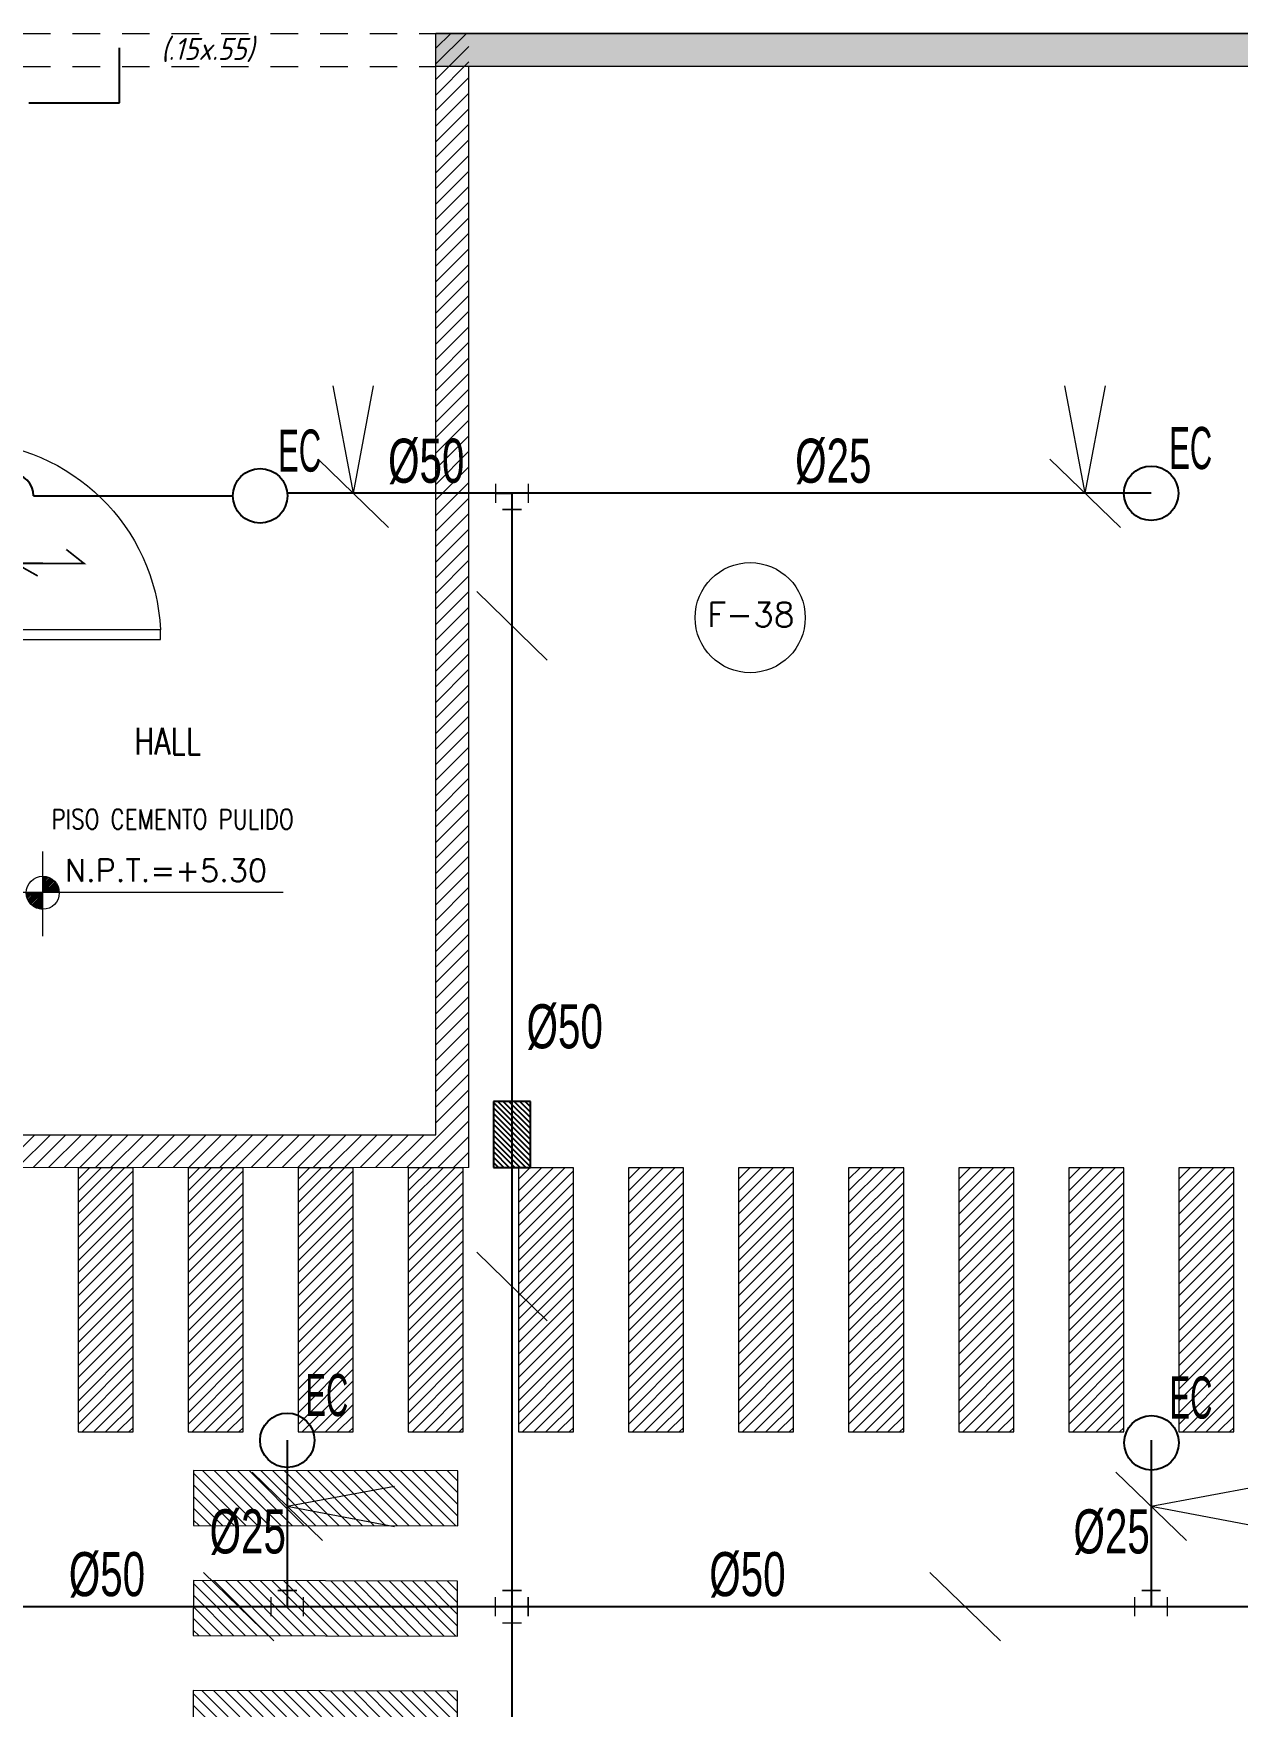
# Model space of a CAD drawing. Header units: millimetres. Extents: x 2085 to 2829, y 1347 to 1643.
# Drawn here: x 2164.44 to 2169.91, y 1451.64 to 1459.24 of the extents above; entities that cross this region are included whole.
import ezdxf
from ezdxf.enums import TextEntityAlignment as Align

# ---------------------------------------------------------------- set-up
doc = ezdxf.new("R2010")
doc.units = ezdxf.units.MM
for name, pattern in [('DASHED2', [0.375, 0.25, -0.125]), ('HIDDEN', [0.375, 0.25, -0.125]), ('HIDDEN2', [0.1875, 0.125, -0.0625])]:
    doc.linetypes.add(name, pattern=pattern)
doc.layers.get('0').update_dxf_attribs({"color": 251, "lineweight": 9})
for name, color, linetype, lineweight in [('000 SOS 911 - ACCESORIOS ACI', 3, 'Continuous', 20), ('000 SOS 911 ACCESORIOS', 3, 'Continuous', 20), ('000 SOS 911 ROCIADORES', 5, 'Continuous', 25), ('000 SOS 911 SOPORTES ACI', 3, 'Continuous', 25), ('000 SOS 911 TEXTOS ACI', 7, 'Continuous', 9), ('000 SOS 911 TUB. ENTERRADA  ACI', 5, 'DASHED2', 25), ('000 SOS 911 TUBERIA ACI', 3, 'Continuous', 25), ('A-ESTRUCTURA-HATCH', 251, 'Continuous', 13), ('A-ESTRUCTURA-PLACAS', 251, 'Continuous', 13), ('A-ESTRUCTURA-VIGAS', 251, 'HIDDEN2', 13), ('A-MUROS', 251, 'Continuous', 9), ('A-NIVELES-NPT', 251, 'Continuous', 9), ('A-NUMERO ESTAC', 251, 'Continuous', 13), ('A-PUERTAS', 251, 'Continuous', 9), ('A-TEXTO-ACABADO PISO', 251, 'Continuous', 13), ('A-TEXTO-AMBIENTES', 251, 'Continuous', 9), ('A-TEXTO-INDICACIONES', 251, 'Continuous', 13), ('CIRCULACION PEATONAL', 251, 'Continuous', 13), ('MURO CF 120', 251, 'Continuous', 13)]:
    doc.layers.add(name, color=color, linetype=linetype, lineweight=lineweight)
doc.layers.add('A_50_Vigas Chata', color=251, linetype='HIDDEN', lineweight=13, plot=False)
doc.styles.add('APPIA -TEXTOS-GENERALES', font='isocp.shx', dxfattribs={"oblique": 15})
doc.styles.add('PIPE', font='ARIALN.TTF', dxfattribs={"width": 0.8})
doc.styles.add('R80', font='romans.shx', dxfattribs={"width": 0.8, "oblique": 15, "height": 0.1})
doc.styles.add('ROMANS', font='romans.shx', dxfattribs={"width": 0.8})
pattern_1 = [(45, (2166.415836, 1454.087505), (-0.03535534, 0.03535534), [])]

# ---------------------------------------------------------------- blocks, each defined once
blk = doc.blocks.new('002')
at = {"layer": '000 SOS 911 ROCIADORES'}
blk.add_circle((2884.5061, 1470.1768, 0), 0.0952, dxfattribs=at)
at = {"layer": '000 SOS 911 ROCIADORES', "color": 5, "style": 'PIPE', "width": 0.641273}
blk.add_text('EC', height=0.14693, dxfattribs=at).set_placement((2884.5692, 1470.2615, 0), (2884.7191, 1470.2615, 0), align=Align.FIT)
blk = doc.blocks.new('003')
at = {"layer": '000 SOS 911 ROCIADORES', "xscale": 1.3, "yscale": 1.3, "zscale": 1.3}
blk.add_blockref('002', (-841.8386, -416.7664, 0), dxfattribs=at)
blk = doc.blocks.new('007')
at = {"layer": '000 SOS 911 - ACCESORIOS ACI'}
for q in [(26830.8377, -4054.7652, 0), (26831.0221, -4054.7652, 0)]:
    blk.add_line((26830.9299, -4055.2525, 0), q, dxfattribs=at)
blk = doc.blocks.new('ACCS.ELBOW.90')
at = {"layer": '000 SOS 911 - ACCESORIOS ACI', "color": 100}
for p, q in [((0.098, 0.168), (-0.098, 0.168)), ((0.168, -0.098), (0.168, 0.098))]:
    blk.add_line(p, q, dxfattribs=at)
at = {"layer": '000 SOS 911 - ACCESORIOS ACI', "color": 9}
for p in [(0, 0.168), (0.168, 0)]:
    blk.add_line(p, (0, 0), dxfattribs=at)
blk = doc.blocks.new('PASE EN VIGA')
at = {"layer": '000 SOS 911 TUB. ENTERRADA  ACI'}
h = blk.add_hatch(dxfattribs=at)
h.set_pattern_fill('ANSI31', color=6, scale=0.0046)
h.paths.add_polyline_path([(2188.7825, 1180.5702), (2188.7825, 1180.7102), (2188.5325, 1180.7102), (2188.5325, 1180.5702)])
at = {"layer": '000 SOS 911 TUB. ENTERRADA  ACI', "color": 6, "linetype": 'ByBlock'}
blk.add_lwpolyline([(2188.5325, 1180.5702), (2188.7825, 1180.5702), (2188.7825, 1180.7102), (2188.5325, 1180.7102)], close=True, dxfattribs=at)
blk = doc.blocks.new('Soporte Longitudinal')
at = {"layer": '000 SOS 911 SOPORTES ACI', "const_width": 0.02}
blk.add_lwpolyline([(-0.14, -0.149), (-0.405, 0), (0.405, 0), (0.197, 0.164)], dxfattribs=at)
blk = doc.blocks.new('EST P2')
at = {"layer": 'A-ESTRUCTURA-HATCH'}
h = blk.add_hatch(color=256, dxfattribs=at)
h.dxf.hatch_style = 1
h.paths.add_polyline_path([(-19.4245, 5.95), (-23.3744, 5.95), (-23.3744, 4.9999), (-25.49, 4.9999), (-25.49, 4.85), (-23.2244, 4.85), (-23.2244, 5.75), (-19.5746, 5.75), (-19.5746, 4.85), (-18.03, 4.85), (-18.03, 4.9999), (-19.4246, 4.9999)])
h.paths.add_polyline_path([(-25.54, 4.9999), (-32.4, 4.9998), (-32.4, 4.85), (-25.54, 4.85)])
h.paths.add_polyline_path([(-32.45, 4.9998), (-39.91, 4.9998), (-39.91, 4.85), (-32.45, 4.85)])
h.paths.add_polyline_path([(-39.96, 4.9998), (-44.735, 4.9997), (-44.735, 4.85), (-39.96, 4.85)])
h.paths.add_polyline_path([(-44.785, 5.05), (-45.035, 5.05), (-45.035, 0.15), (-47.24, 0.15), (-47.24, -0.15), (-44.785, -0.15)])
h.paths.add_polyline_path([(-46.99, -0.2), (-47.24, -0.2), (-47.24, -6.1), (-46.99, -6.1)])
h.paths.add_polyline_path([(-46.99, -6.15), (-47.24, -6.15), (-47.24, -11.4), (-46.99, -11.4)])
h.paths.add_polyline_path([(-39.96, -11.15), (-46.94, -11.15), (-46.94, -11.3), (-39.96, -11.3)])
h.paths.add_polyline_path([(-32.45, -11.15), (-39.91, -11.15), (-39.91, -11.3), (-32.45, -11.3)])
h.paths.add_polyline_path([(-25.54, -11.15), (-32.4, -11.15), (-32.4, -11.3), (-25.54, -11.3)])
h.paths.add_polyline_path([(-18.03, -11.15), (-25.49, -11.15), (-25.49, -11.3), (-18.03, -11.3)])
h.paths.add_polyline_path([(-11.12, -11.15), (-17.98, -11.15), (-17.98, -11.3), (-11.12, -11.3)])
h.paths.add_polyline_path([(-3.61, -11.1501), (-11.07, -11.15), (-11.07, -11.3), (-3.61, -11.3001)])
h.paths.add_polyline_path([(3.6, -11.15), (-3.56, -11.15), (-3.56, -11.3001), (3.6, -11.3001)])
h.paths.add_polyline_path([(12.2, -11.15), (3.65, -11.15), (3.65, -11.3001), (12.2, -11.3001)])
h.paths.add_polyline_path([(18.02, -11.15), (12.25, -11.15), (12.25, -11.3001), (18.02, -11.3001)])
h.paths.add_polyline_path([(23.02, -11.15), (18.07, -11.15), (18.07, -11.3001), (23.02, -11.3001)])
h.paths.add_polyline_path([(30.23, -11.15), (23.07, -11.15), (23.07, -11.3001), (30.23, -11.3001)])
h.paths.add_polyline_path([(35.53, -11.15), (30.28, -11.15), (30.28, -11.3001), (35.53, -11.3001)])
h.paths.add_polyline_path([(43.04, -11.1501), (35.58, -11.1501), (35.58, -11.3), (43.04, -11.3)])
h.paths.add_polyline_path([(49.95, -11.1501), (43.09, -11.1501), (43.09, -11.3), (49.95, -11.3)])
h.paths.add_polyline_path([(57.46, -11.1501), (50, -11.1501), (50, -11.3), (57.46, -11.3)])
h.paths.add_polyline_path([(64.37, -11.1501), (57.51, -11.1501), (57.51, -11.3), (64.37, -11.3)])
h.paths.add_polyline_path([(71.88, -11.1501), (64.42, -11.1501), (64.42, -11.3), (71.88, -11.3001)])
h.paths.add_polyline_path([(59.8007, -0.15), (60.0007, -0.15, -0.616916), (65.2721, 2.4964), (65.2722, -0.15), (65.4222, -0.15), (65.4221, 2.3777, -0.221665), (66.6007, -0.1499), (66.8007, -0.1499, 0.99999)], flags=0)
h.paths.add_polyline_path([(72.8007, -0.15), (73.0007, -0.15, 1), (53.6007, -0.15), (53.8007, -0.15, -1)])
h.paths.add_polyline_path([(53.3757, 5), (51.865, 5), (51.865, 4.85), (53.3757, 4.85)])
h.paths.add_polyline_path([(51.865, 5), (47.915, 5), (47.915, -0.15), (50.25, -0.15), (50.25, 0), (48.065, 0), (48.065, 2.05), (50.015, 2.05), (50.015, 2.2), (48.065, 2.2), (48.065, 4.85), (51.715, 4.85), (51.715, 1.9), (51.865, 1.9), (51.865, 4.85), (51.865, 4.85)])
h.paths.add_polyline_path([(47.865, 5), (43.09, 5), (43.09, 4.85), (47.865, 4.85)])
h.paths.add_polyline_path([(43.04, 5), (35.58, 5), (35.58, 4.85), (43.04, 4.85)])
h.paths.add_polyline_path([(32.7261, 5.9498), (28.7761, 5.9498), (28.7761, 5), (23.07, 5), (23.07, 4.85), (28.9261, 4.85), (28.9261, 5.7498), (32.5761, 5.7498), (32.5761, 4.85), (35.53, 4.85), (35.53, 5), (32.7261, 5)])
h.paths.add_polyline_path([(23.02, 5), (18.07, 5), (18.07, 4.85), (23.02, 4.85)])
h.paths.add_polyline_path([(18.02, 5), (12.25, 5), (12.25, 4.85), (18.02, 4.85)])
h.paths.add_polyline_path([(12.2, 5), (5.8757, 5), (5.8757, 4.85), (12.2, 4.85)])
h.paths.add_polyline_path([(3.7748, 5), (-3.56, 5), (-3.56, 4.85), (-0.175, 4.85), (-0.175, -0.1506), (1.925, -0.1506), (1.925, -0.0004), (-0.0249, 0), (-0.0249, 2.05), (3.7748, 2.0501), (3.7748, 2.2), (-0.0249, 2.2), (-0.0249, 4.85), (3.6248, 4.85), (3.6248, 3.1999), (3.7748, 3.1999)])
h.paths.add_polyline_path([(-3.61, 5), (-11.07, 5), (-11.07, 4.85), (-3.61, 4.85)])
h.paths.add_polyline_path([(-11.12, 5), (-17.98, 4.9999), (-17.98, 4.85), (-11.12, 4.85)])
at = {"layer": 'A-ESTRUCTURA-PLACAS'}
blk.add_lwpolyline([(12.2, 4.85), (5.8757, 4.85), (5.8757, 5), (12.2, 5)], close=True, dxfattribs=at)
at = {"layer": 'A-ESTRUCTURA-VIGAS'}
for points in [[(3.7748, 5), (5.8757, 5)], [(3.7748, 4.85), (5.8757, 4.85)]]:
    blk.add_lwpolyline(points, dxfattribs=at)
at = {"layer": 'A_50_Vigas Chata', "insert": (4.8377, 4.925), "char_height": 0.1, "attachment_point": 5, "style": 'APPIA -TEXTOS-GENERALES'}
blk.add_mtext('(.15x.55)', dxfattribs=at)
blk = doc.blocks.new('*U223')
at = {"layer": 'CIRCULACION PEATONAL'}
h = blk.add_hatch(dxfattribs=at)
h.set_pattern_fill('ANSI31', color=256, scale=0.3)
h.set_pattern_definition([(45, (51.750368, 0), (-0.0265165, 0.0265165), [])])
h.paths.add_polyline_path([(52.0474, 0.2275), (51.7974, 0.2275), (51.7974, -0.9725), (52.0474, -0.9725)])
h = blk.add_hatch(dxfattribs=at)
h.set_pattern_fill('ANSI31', color=256, scale=0.3)
h.set_pattern_definition([(45, (52.250368, 0), (-0.0265165, 0.0265165), [])])
h.paths.add_polyline_path([(52.5474, 0.2275), (52.2974, 0.2275), (52.2974, -0.9725), (52.5474, -0.9725)])
h = blk.add_hatch(dxfattribs=at)
h.set_pattern_fill('ANSI31', color=256, scale=0.3)
h.set_pattern_definition([(45, (52.750368, 0), (-0.0265165, 0.0265165), [])])
h.paths.add_polyline_path([(53.0474, 0.2275), (52.7974, 0.2275), (52.7974, -0.9725), (53.0474, -0.9725)])
h = blk.add_hatch(dxfattribs=at)
h.set_pattern_fill('ANSI31', color=256, scale=0.3)
h.set_pattern_definition([(45, (53.250368, 0), (-0.0265165, 0.0265165), [])])
h.paths.add_polyline_path([(53.5474, 0.2275), (53.2974, 0.2275), (53.2974, -0.9725), (53.5474, -0.9725)])
h = blk.add_hatch(dxfattribs=at)
h.set_pattern_fill('ANSI31', color=256, scale=0.3)
h.set_pattern_definition([(45, (53.750368, 0), (-0.0265165, 0.0265165), [])])
h.paths.add_polyline_path([(54.0474, 0.2275), (53.7974, 0.2275), (53.7974, -0.9725), (54.0474, -0.9725)])
h = blk.add_hatch(dxfattribs=at)
h.set_pattern_fill('ANSI31', color=256, scale=0.3)
h.set_pattern_definition([(45, (54.250368, 0), (-0.0265165, 0.0265165), [])])
h.paths.add_polyline_path([(54.5474, 0.2275), (54.2974, 0.2275), (54.2974, -0.9725), (54.5474, -0.9725)])
h = blk.add_hatch(dxfattribs=at)
h.set_pattern_fill('ANSI31', color=256, scale=0.3)
h.set_pattern_definition([(45, (54.750368, 0), (-0.0265165, 0.0265165), [])])
h.paths.add_polyline_path([(55.0474, 0.2275), (54.7974, 0.2275), (54.7974, -0.9725), (55.0474, -0.9725)])
h = blk.add_hatch(dxfattribs=at)
h.set_pattern_fill('ANSI31', color=256, scale=0.3)
h.set_pattern_definition([(45, (55.250368, 0), (-0.0265165, 0.0265165), [])])
h.paths.add_polyline_path([(55.5474, 0.2275), (55.2974, 0.2275), (55.2974, -0.9725), (55.5474, -0.9725)])
h = blk.add_hatch(dxfattribs=at)
h.set_pattern_fill('ANSI31', color=256, scale=0.3)
h.set_pattern_definition([(45, (55.750368, 0), (-0.0265165, 0.0265165), [])])
h.paths.add_polyline_path([(56.0474, 0.2275), (55.7974, 0.2275), (55.7974, -0.9725), (56.0474, -0.9725)])
h = blk.add_hatch(dxfattribs=at)
h.set_pattern_fill('ANSI31', color=256, scale=0.3)
h.set_pattern_definition([(45, (56.250368, 0), (-0.0265165, 0.0265165), [])])
h.paths.add_polyline_path([(56.5474, 0.2275), (56.2974, 0.2275), (56.2974, -0.9725), (56.5474, -0.9725)])
h = blk.add_hatch(dxfattribs=at)
h.set_pattern_fill('ANSI31', color=256, scale=0.3)
h.set_pattern_definition([(45, (56.750368, 0), (-0.0265165, 0.0265165), [])])
h.paths.add_polyline_path([(57.0474, 0.2275), (56.7974, 0.2275), (56.7974, -0.9725), (57.0474, -0.9725)])
for points in [[(51.7974, -0.9725), (52.0474, -0.9725), (52.0474, 0.2275), (51.7974, 0.2275)], [(52.2974, -0.9725), (52.5474, -0.9725), (52.5474, 0.2275), (52.2974, 0.2275)], [(52.7974, -0.9725), (53.0474, -0.9725), (53.0474, 0.2275), (52.7974, 0.2275)], [(53.2974, -0.9725), (53.5474, -0.9725), (53.5474, 0.2275), (53.2974, 0.2275)], [(53.7974, -0.9725), (54.0474, -0.9725), (54.0474, 0.2275), (53.7974, 0.2275)], [(54.2974, -0.9725), (54.5474, -0.9725), (54.5474, 0.2275), (54.2974, 0.2275)], [(54.7974, -0.9725), (55.0474, -0.9725), (55.0474, 0.2275), (54.7974, 0.2275)], [(55.2974, -0.9725), (55.5474, -0.9725), (55.5474, 0.2275), (55.2974, 0.2275)], [(55.7974, -0.9725), (56.0474, -0.9725), (56.0474, 0.2275), (55.7974, 0.2275)], [(56.2974, -0.9725), (56.5474, -0.9725), (56.5474, 0.2275), (56.2974, 0.2275)], [(56.7974, -0.9725), (57.0474, -0.9725), (57.0474, 0.2275), (56.7974, 0.2275)]]:
    blk.add_lwpolyline(points, close=True, dxfattribs=at)
blk = doc.blocks.new('*U224')
at = {"layer": 'CIRCULACION PEATONAL'}
h = blk.add_hatch(dxfattribs=at)
h.set_pattern_fill('ANSI31', color=256, scale=0.3)
h.set_pattern_definition([(45, (114.11085, 0), (-0.0265165, 0.0265165), [])])
h.paths.add_polyline_path([(114.4078, 0.2275), (114.1578, 0.2275), (114.1578, -0.9725), (114.4078, -0.9725)])
h = blk.add_hatch(dxfattribs=at)
h.set_pattern_fill('ANSI31', color=256, scale=0.3)
h.set_pattern_definition([(45, (114.61085, 0), (-0.0265165, 0.0265165), [])])
h.paths.add_polyline_path([(114.9078, 0.2275), (114.6578, 0.2275), (114.6578, -0.9725), (114.9078, -0.9725)])
h = blk.add_hatch(dxfattribs=at)
h.set_pattern_fill('ANSI31', color=256, scale=0.3)
h.set_pattern_definition([(45, (115.11085, 0), (-0.0265165, 0.0265165), [])])
h.paths.add_polyline_path([(115.4078, 0.2275), (115.1578, 0.2275), (115.1578, -0.9725), (115.4078, -0.9725)])
h = blk.add_hatch(dxfattribs=at)
h.set_pattern_fill('ANSI31', color=256, scale=0.3)
h.set_pattern_definition([(45, (115.61085, 0), (-0.0265165, 0.0265165), [])])
h.paths.add_polyline_path([(115.9078, 0.2275), (115.6578, 0.2275), (115.6578, -0.9725), (115.9078, -0.9725)])
h = blk.add_hatch(dxfattribs=at)
h.set_pattern_fill('ANSI31', color=256, scale=0.3)
h.set_pattern_definition([(45, (116.11085, 0), (-0.0265165, 0.0265165), [])])
h.paths.add_polyline_path([(116.4078, 0.2275), (116.1578, 0.2275), (116.1578, -0.9725), (116.4078, -0.9725)])
h = blk.add_hatch(dxfattribs=at)
h.set_pattern_fill('ANSI31', color=256, scale=0.3)
h.set_pattern_definition([(45, (116.61085, 0), (-0.0265165, 0.0265165), [])])
h.paths.add_polyline_path([(116.9078, 0.2275), (116.6578, 0.2275), (116.6578, -0.9725), (116.9078, -0.9725)])
h = blk.add_hatch(dxfattribs=at)
h.set_pattern_fill('ANSI31', color=256, scale=0.3)
h.set_pattern_definition([(45, (117.11085, 0), (-0.0265165, 0.0265165), [])])
h.paths.add_polyline_path([(117.4078, 0.2275), (117.1578, 0.2275), (117.1578, -0.9725), (117.4078, -0.9725)])
for points in [[(114.1578, -0.9725), (114.4078, -0.9725), (114.4078, 0.2275), (114.1578, 0.2275)], [(114.6578, -0.9725), (114.9078, -0.9725), (114.9078, 0.2275), (114.6578, 0.2275)], [(115.1578, -0.9725), (115.4078, -0.9725), (115.4078, 0.2275), (115.1578, 0.2275)], [(115.6578, -0.9725), (115.9078, -0.9725), (115.9078, 0.2275), (115.6578, 0.2275)], [(116.1578, -0.9725), (116.4078, -0.9725), (116.4078, 0.2275), (116.1578, 0.2275)], [(116.6578, -0.9725), (116.9078, -0.9725), (116.9078, 0.2275), (116.6578, 0.2275)], [(117.1578, -0.9725), (117.4078, -0.9725), (117.4078, 0.2275), (117.1578, 0.2275)]]:
    blk.add_lwpolyline(points, close=True, dxfattribs=at)
blk = doc.blocks.new('A$C5E423DB2')
at = {"layer": 'A-PUERTAS'}
for p, q in [((0.0381, 0.1), (0.0381, 0.8)), ((0.0381, 0.8), (0.0731, 0.8)), ((0.0731, 0.8), (0.0731, 0.1)), ((0.0381, 0.1), (0.0731, 0.1))]:
    blk.add_line(p, q, dxfattribs=at)
at = {"layer": 'A-PUERTAS', "linetype": 'Continuous'}
for p, q in [((0, 0), (0, 0.1)), ((0, 0.1), (0.0281, 0.1)), ((0.0281, 0.0381), (0.0281, 0.1)), ((0.8, 0.1), (0.7719, 0.1)), ((0.7719, 0.0381), (0.7719, 0.1)), ((0.8, 0), (0.8, 0.1)), ((0.0381, 0.0381), (0.0281, 0.0381)), ((0.0381, 0), (0.0381, 0.0381)), ((0.7619, 0), (0.7619, 0.0381)), ((0.7619, 0.0381), (0.7719, 0.0381)), ((0, 0), (0.0381, 0)), ((0.8, 0), (0.7619, 0))]:
    blk.add_line(p, q, dxfattribs=at)
at = {"layer": 'A-PUERTAS', "color": 7, "linetype": 'Continuous'}
blk.add_arc((0.0366, 0.0793), 0.7216, 1.64027, 87.09685, dxfattribs=at)
blk = doc.blocks.new('SIM NIVEL PLANTA')
at = {"linetype": 'Continuous'}
h = blk.add_hatch(dxfattribs=at)
h.set_pattern_fill('_USER', color=256, scale=0.099996, angle=45, style=0, pattern_type=0)
h.set_pattern_definition([(45, (35396.10581, 26516.4892), (-0.0707080889, 0.0707080889), [])])
h.paths.add_polyline_path([(-17.03, 0), (-15.53, 0, 0.409209), (-17.03, 1.47)])
h.paths.add_polyline_path([(-18.53, 0, 0.419236), (-17.03, -1.53), (-17.03, 0)])
for p, q in [((-17.03, -3.97), (-17.03, 3.72)), ((4.81, 0), (-20, 0))]:
    blk.add_line(p, q)
blk.add_circle((-17.03, -0.03), 1.5, dxfattribs=at)
at = {"style": 'R80'}
blk.add_attdef('N.P.T.+0.00', text='', height=2.03, dxfattribs=at).set_placement((-5.83, 2.01), align=Align.MIDDLE_CENTER)
blk = doc.blocks.new('EJE')
at = {"linetype": 'Continuous'}
blk.add_circle((0, 0), 0.5, dxfattribs=at)
at = {"layer": 'A-TEXTO-INDICACIONES', "style": 'ROMANS'}
blk.add_attdef('EJE', text='', height=0.22, rotation=0, dxfattribs=at).set_placement((0.007, 0.028), align=Align.MIDDLE_CENTER)

msp = doc.modelspace()

# ---------------------------------------------------------------- hatches: boundary and pattern name
at = {"layer": 'MURO CF 120'}
h = msp.add_hatch(dxfattribs=at)
h.set_pattern_fill('_USER', color=256, scale=0.05, angle=45, style=0, pattern_type=0)
h.set_pattern_definition(pattern_1)
h.paths.add_polyline_path([(2166.2658, 1454.0893), (2166.4158, 1454.0893), (2166.4158, 1459.2375), (2166.2658, 1459.2375)])
h = msp.add_hatch(dxfattribs=at)
h.set_pattern_fill('_USER', color=256, scale=0.05, angle=45, style=0, pattern_type=0)
h.set_pattern_definition(pattern_1)
h.paths.add_polyline_path([(2166.2658, 1454.2368), (2163.3152, 1454.2368), (2163.3152, 1454.0875), (2166.2658, 1454.0875)])

# ---------------------------------------------------------------- linework, layer by layer
at = {"layer": '000 SOS 911 - ACCESORIOS ACI'}
for p, q in [((2166.0507, 1456.9942), (2165.7304, 1457.3051)), ((2169.3742, 1456.9942), (2169.0539, 1457.3051)), ((2166.7713, 1456.3923), (2166.4509, 1456.7032)), ((2166.7713, 1453.3923), (2166.4509, 1453.7032)), ((2165.7507, 1452.3942), (2165.4304, 1452.7051)), ((2169.6742, 1452.3942), (2169.3539, 1452.7051)), ((2165.5299, 1451.9383), (2165.2096, 1452.2492)), ((2168.8299, 1451.9383), (2168.5096, 1452.2492))]:
    msp.add_line(p, q, dxfattribs=at)
at = {"layer": '000 SOS 911 TUB. ENTERRADA  ACI', "elevation": -2.3013}
msp.add_lwpolyline([(2164.8282, 1458.9219), (2164.8294, 1463.4032)], dxfattribs=at)
at = {"layer": '000 SOS 911 TUBERIA ACI', "ltscale": 0.1}
msp.add_line((2164.4377, 1457.1379), (2165.3435, 1457.1379), dxfattribs=at)
at = {"layer": '000 SOS 911 TUBERIA ACI', "ltscale": 0.1, "elevation": 0}
msp.add_lwpolyline([(2164.4164, 1458.922), (2164.8282, 1458.9219)], dxfattribs=at)
at = {"layer": '000 SOS 911 TUBERIA ACI'}
for points in [[(2169.5141, 1457.1496), (2165.5906, 1457.1496)], [(2166.6106, 1457.1493), (2166.6106, 1444.9993)], [(2165.5906, 1452.8496), (2165.5906, 1452.0938)], [(2169.5141, 1452.8496), (2169.5141, 1452.0938)], [(2180.2947, 1452.0938), (2157.1434, 1452.0938)]]:
    msp.add_lwpolyline(points, dxfattribs=at)
at = {"layer": '000 SOS 911 TUBERIA ACI', "ltscale": 0.1}
msp.add_arc((2164.3377, 1457.1379), 0.1, 0, 180, dxfattribs=at)
at = {"layer": 'A-MUROS'}
for p, q in [((2170.7002, 1459.2375), (2166.2658, 1459.2375)), ((2189.3162, 1459.0875), (2166.4158, 1459.0875)), ((2166.4158, 1454.0875), (2166.4158, 1459.0875))]:
    msp.add_line(p, q, dxfattribs=at)
msp.add_lwpolyline([(2166.4158, 1454.0875), (2163.3152, 1454.0869), (2163.3152, 1454.2367), (2164.0166, 1454.2365), (2164.0167, 1454.7875), (2164.2902, 1454.7875), (2164.2902, 1454.2365), (2166.2658, 1454.2365), (2166.2658, 1459.2375)], dxfattribs=at)

# ---------------------------------------------------------------- block references
msp.add_blockref('EST P2', (2160.3902, 1454.2375))
for name, p, rotation in [('*U223', (2221.6875, 1453.1151), 180.0005141974605), ('*U224', (2166.3527, 1566.8683), 269.8920787475916)]:
    msp.add_blockref(name, p, dxfattribs=dict(rotation=rotation))
at = {"layer": '000 SOS 911 - ACCESORIOS ACI'}
for p, xscale, yscale, zscale, rotation in [((2166.6106, 1457.1493), 0.4394526855468786, 0.4394526855468786, 0.4394526855468786, 180.0025856784597), ((2166.6106, 1457.1493), -0.4394526855468786, 0.4394526855468777, 0.4394526855468777, 179.9974143215402), ((2165.5906, 1452.0938), -0.4394526855468786, 0.4394526855468736, 0.4394526855468736, 359.9974143215402), ((2165.5906, 1452.0938), 0.4394526855468787, 0.4394526855468787, 0.4394526855468787, 0.002585678459824782), ((2166.6105, 1452.0935), -0.4394526855468787, 0.4394526855468736, 0.4394526855468736, 359.9974143215402), ((2166.6105, 1452.0935), 0.4394526855468788, 0.4394526855468788, 0.4394526855468788, 0.002585678459824782), ((2166.6105, 1452.0935), -0.4394526855468788, 0.4394526855468784, 0.4394526855468784, 179.9974143215402), ((2169.5141, 1452.0938), -0.4394526855468786, 0.4394526855468736, 0.4394526855468736, 359.9974143215402), ((2169.5141, 1452.0938), 0.4394526855468787, 0.4394526855468787, 0.4394526855468787, 0.002585678459824782)]:
    msp.add_blockref('ACCS.ELBOW.90', p, dxfattribs=dict(at, xscale=xscale, yscale=yscale, zscale=zscale, rotation=rotation))
at = {"layer": '000 SOS 911 ACCESORIOS'}
for p in [(-24665.0393, 5512.4021, 0), (-24661.7158, 5512.4021, 0)]:
    msp.add_blockref('007', p, dxfattribs=at)
at = {"layer": '000 SOS 911 ACCESORIOS', "rotation": 270}
for p in [(6220.843, 28283.4795, 0), (6224.7665, 28283.4795, 0)]:
    msp.add_blockref('007', p, dxfattribs=at)
at = {"layer": '000 SOS 911 ROCIADORES'}
for p in [(-742.552, -37.3255), (-738.5052, -37.3139), (-742.4287, -41.614), (-742.4287, -41.614), (-738.5038, -41.6255), (-738.5038, -41.6255)]:
    msp.add_blockref('003', p, dxfattribs=at)
at = {"layer": '000 SOS 911 SOPORTES ACI', "xscale": 0.3845214843750001, "yscale": 0.3845214843750001, "zscale": 0.3845214843750001, "rotation": 359.9855050861557}
msp.add_blockref('Soporte Longitudinal', (2164.5111, 1456.8314, -2.3013), dxfattribs=at)
at = {"layer": '000 SOS 911 TUB. ENTERRADA  ACI', "xscale": 1.200647668218153, "yscale": 1.200647668218153, "zscale": 1.200647668218153, "rotation": 90}
msp.add_blockref('PASE EN VIGA', (3584.1435, -1173.5687), dxfattribs=at)
at = {"layer": 'A-NIVELES-NPT', "xscale": 0.05, "yscale": 0.05, "zscale": 0.05}
msp.add_blockref('SIM NIVEL PLANTA', (2165.3316, 1455.3369), dxfattribs=at).add_auto_attribs({'N.P.T.+0.00': 'N.P.T.=+5.30'})
at = {"layer": 'A-NUMERO ESTAC', "xscale": 0.5, "yscale": 0.5, "zscale": 0.5}
msp.add_blockref('EJE', (2167.693, 1456.5847), dxfattribs=at).add_auto_attribs({'EJE': 'F-38'})
at = {"layer": 'A-PUERTAS', "linetype": 'Continuous', "xscale": -1.250002642195011, "yscale": 1.250002642195011, "zscale": 1.250002642195018, "rotation": 269.998816571159}
msp.add_blockref('A$C5E423DB2', (2164.015, 1456.4375), dxfattribs=at)

# ---------------------------------------------------------------- texts
at = {"layer": '000 SOS 911 TEXTOS ACI', "char_height": 0.2, "attachment_point": 1, "style": 'PIPE'}
for s, insert in [('%%C50', (2166.0485, 1457.3974, 0.0001)), ('%%C25', (2167.8971, 1457.3974, 0.0001)), ('%%C50', (2166.6774, 1454.8293, 0.0001)), ('%%C25', (2165.238, 1452.5357, 0.0001)), ('%%C25', (2169.1615, 1452.5357, 0.0001)), ('%%C50', (2164.5983, 1452.3416, 0.0001)), ('%%C50', (2167.5073, 1452.3416, 0.0001))]:
    msp.add_mtext_dynamic_manual_height_columns(s, width=0.550995, gutter_width=1.9152, heights=[0.0124], dxfattribs=dict(at, insert=insert))
at = {"layer": 'A-TEXTO-ACABADO PISO', "insert": (2165.0695, 1455.7144), "char_height": 0.09, "attachment_point": 2, "style": 'ROMANS'}
msp.add_mtext_dynamic_manual_height_columns('PISO CEMENTO PULIDO', width=1.586307, gutter_width=12.5, heights=[0], dxfattribs=at)
at = {"layer": 'A-TEXTO-AMBIENTES', "insert": (2165.0475, 1456.024), "char_height": 0.12, "width": 2.556211, "attachment_point": 5, "style": 'ROMANS'}
msp.add_mtext('HALL ', dxfattribs=at)

doc.saveas('drawing.dxf')
